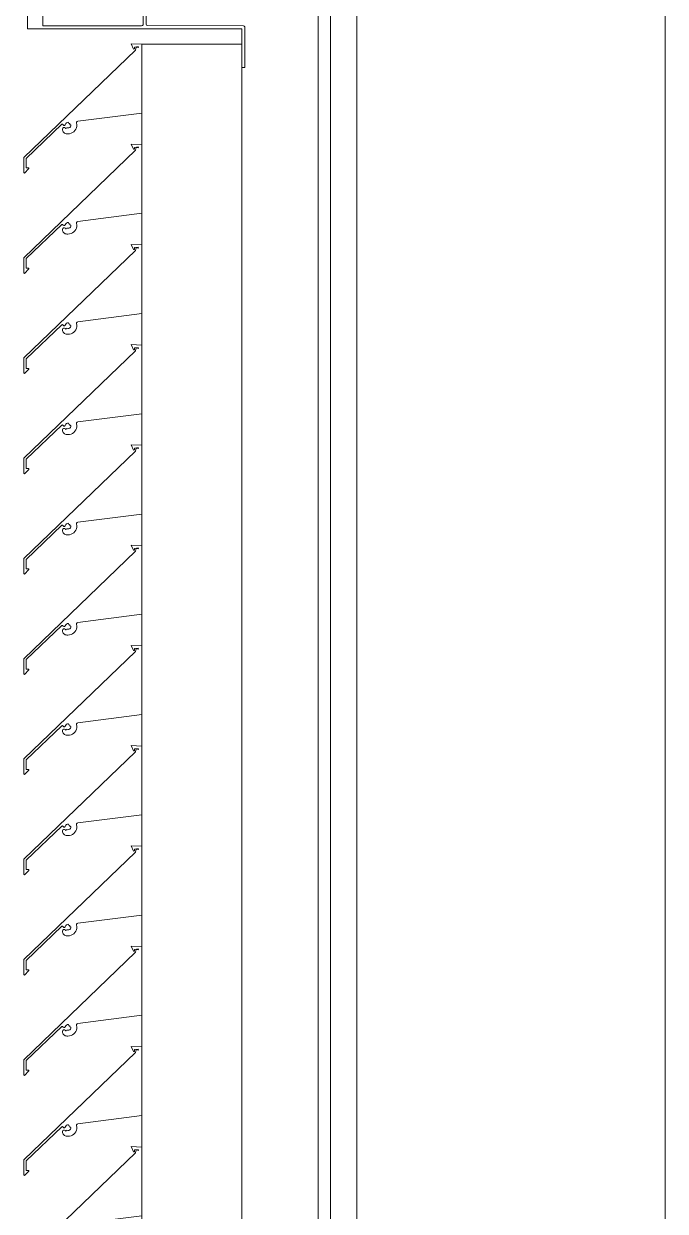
# Model space of a CAD drawing. Header units: millimetres. Extents: x -220592 to 404889, y -217665 to 38245.
# Drawn here: x -806.58 to -802.42, y -1219.38 to -1211.68 of the extents above; entities that cross this region are included whole.
import ezdxf

# ---------------------------------------------------------------- set-up
doc = ezdxf.new("R2010")
doc.units = ezdxf.units.MM
doc.linetypes.add('XKITLINE00', pattern=[0])
doc.layers.add('Part', color=7, linetype='Continuous', lineweight=0)

# ---------------------------------------------------------------- blocks, each defined once
blk = doc.blocks.new('*A15047')
at = {"layer": 'Part', "color": 7, "linetype": 'XKITLINE00', "lineweight": 0}
for p, q in [((8.69, 356.643483), (8.69, 102.780027)), ((6.69, 102.780027), (6.69, 273.099959))]:
    blk.add_line(p, q, dxfattribs=at)
blk = doc.blocks.new('*A15370')
at = {"layer": 'Part', "color": 7, "linetype": 'XKITLINE00', "lineweight": 0}
for p, q in [((6.439864, 211.65), (6.439864, 184.15)), ((6.519864, 184.15), (6.519864, 211.65))]:
    blk.add_line(p, q, dxfattribs=at)
blk = doc.blocks.new('*A15372')
at = {"layer": 'Part', "color": 7, "linetype": 'XKITLINE00', "lineweight": 0}
for p, q in [((5.944368, 198.365225), (5.944412, 198.615225)), ((5.944412, 198.615225), (5.964412, 198.615222)), ((5.964412, 198.615222), (5.964367, 198.355222)), ((4.555113, 198.271641), (4.554368, 198.365468)), ((4.554368, 198.365468), (5.944368, 198.365225)), ((4.654365, 198.34545), (4.654353, 198.27545)), ((5.298192, 198.344577), (4.654365, 198.34545)), ((5.302679, 198.340893), (5.298192, 198.344577)), ((5.304363, 198.335337), (5.302679, 198.340893)), ((5.325125, 198.33916), (5.324363, 198.335333)), ((5.328809, 198.343647), (5.325125, 198.33916)), ((5.334365, 198.345332), (5.328809, 198.343647)), ((5.958192, 198.345984), (5.334365, 198.345332)), ((5.96268, 198.349666), (5.958192, 198.345984)), ((5.964367, 198.355222), (5.96268, 198.349666)), ((4.558796, 198.267152), (4.555113, 198.271641)), ((4.564351, 198.265466), (4.558796, 198.267152)), ((4.648178, 198.266213), (4.564351, 198.265466)), ((4.652666, 198.269895), (4.648178, 198.266213)), ((4.654353, 198.27545), (4.652666, 198.269895)), ((5.303437, 197.39151), (5.304363, 198.335337)), ((5.324363, 198.335333), (5.324199, 197.395333)), ((4.554194, 197.365468), (4.55421, 197.455468)), ((4.55421, 197.455468), (4.555896, 197.461023)), ((4.555896, 197.461023), (4.560384, 197.464706)), ((4.560384, 197.464706), (4.644211, 197.465452)), ((4.644211, 197.465452), (4.649767, 197.463766)), ((4.649767, 197.463766), (4.653449, 197.459277)), ((4.653449, 197.459277), (4.654197, 197.38545)), ((5.944194, 197.365225), (4.554194, 197.365468)), ((4.654197, 197.38545), (5.294197, 197.385339)), ((5.294197, 197.385339), (5.299753, 197.387023)), ((5.299753, 197.387023), (5.303437, 197.39151)), ((5.324199, 197.395333), (5.325883, 197.389777)), ((5.325883, 197.389777), (5.330371, 197.386094)), ((5.330371, 197.386094), (5.954197, 197.385223)), ((5.94415, 197.115225), (5.944194, 197.365225)), ((5.954197, 197.385223), (5.959753, 197.383537)), ((5.959753, 197.383537), (5.963435, 197.379049)), ((5.963435, 197.379049), (5.96415, 197.115222)), ((5.96415, 197.115222), (5.94415, 197.115225))]:
    blk.add_line(p, q, dxfattribs=at)
blk = doc.blocks.new('*A15374')
at = {"layer": 'Part', "color": 7, "linetype": 'XKITLINE00', "lineweight": 0}
for p, q in [((5.294582, 197.26533), (5.227201, 197.26794)), ((5.227201, 197.26794), (5.242736, 197.234453)), ((5.255094, 197.227984), (4.529972, 196.531738)), ((5.242736, 197.234453), (5.247859, 197.234865)), ((5.247859, 197.234865), (5.247988, 197.247056)), ((5.247988, 197.247056), (5.272971, 197.250196)), ((5.257991, 197.246527), (5.255094, 197.227984)), ((5.275007, 197.243623), (5.257991, 197.246527)), ((5.272971, 197.250196), (5.275007, 197.243623)), ((4.880888, 196.766618), (5.294696, 196.819622)), ((4.545007, 196.525371), (4.776023, 196.746774)), ((4.776023, 196.746774), (4.781182, 196.747866)), ((4.78333, 196.721956), (4.78069, 196.716482)), ((4.781182, 196.747866), (4.784837, 196.743239)), ((4.788474, 196.725193), (4.78333, 196.721956)), ((4.784837, 196.743239), (4.789301, 196.739385)), ((4.794552, 196.725205), (4.788474, 196.725193)), ((4.789301, 196.739385), (4.795195, 196.739591)), ((4.799708, 196.721987), (4.794552, 196.725205)), ((4.795195, 196.739591), (4.799378, 196.743748)), ((4.799378, 196.743748), (4.802492, 196.751322)), ((4.80265, 196.716515), (4.799708, 196.721987)), ((4.802492, 196.751322), (4.807159, 196.756108)), ((4.80468, 196.721496), (4.80265, 196.716515)), ((4.809491, 196.723903), (4.80468, 196.721496)), ((4.807159, 196.756108), (4.813235, 196.758898)), ((4.815409, 196.722998), (4.809491, 196.723903)), ((4.813235, 196.758898), (4.819907, 196.75932)), ((4.821909, 196.723342), (4.815409, 196.722998)), ((4.819907, 196.75932), (4.822229, 196.75193)), ((4.827877, 196.72594), (4.821909, 196.723342)), ((4.822229, 196.75193), (4.829394, 196.750986)), ((4.832559, 196.730462), (4.827877, 196.72594)), ((4.829394, 196.750986), (4.828225, 196.743926)), ((4.828225, 196.743926), (4.83593, 196.74282)), ((4.835361, 196.736336), (4.832559, 196.730462)), ((4.83593, 196.74282), (4.835361, 196.736336)), ((4.867327, 196.714555), (4.871325, 196.723985)), ((4.871325, 196.723985), (4.873548, 196.733984)), ((4.872437, 196.754354), (4.872676, 196.759876)), ((4.873923, 196.74422), (4.872437, 196.754354)), ((4.872676, 196.759876), (4.875813, 196.764428)), ((4.873548, 196.733984), (4.873923, 196.74422)), ((4.875813, 196.764428), (4.880888, 196.766618)), ((4.78069, 196.716482), (4.781186, 196.708712)), ((4.781186, 196.708712), (4.782921, 196.703216)), ((4.782921, 196.703216), (4.785675, 196.698153)), ((4.785675, 196.698153), (4.789347, 196.69371)), ((4.789347, 196.69371), (4.7938, 196.690052)), ((4.7938, 196.690052), (4.79887, 196.687312)), ((4.79887, 196.687312), (4.804371, 196.685593)), ((4.804371, 196.685593), (4.810099, 196.684957)), ((4.810099, 196.684957), (4.816898, 196.684859)), ((4.816898, 196.684859), (4.827111, 196.685644)), ((4.827111, 196.685644), (4.837012, 196.688267)), ((4.837012, 196.688267), (4.846275, 196.69264)), ((4.846275, 196.69264), (4.854591, 196.698618)), ((4.854591, 196.698618), (4.861687, 196.706005)), ((4.861687, 196.706005), (4.867327, 196.714555)), ((4.529972, 196.531738), (4.530525, 196.432587)), ((4.54535, 196.464025), (4.545007, 196.525371)), ((4.530525, 196.432587), (4.535206, 196.430119)), ((4.535206, 196.430119), (4.563855, 196.459007)), ((4.56277, 196.463928), (4.54535, 196.464025)), ((4.563855, 196.459007), (4.56277, 196.463928))]:
    blk.add_line(p, q, dxfattribs=at)
blk = doc.blocks.new('*A15397')
at = {"layer": 'Part', "color": 7, "linetype": 'XKITLINE00', "lineweight": 0}
for p, q in [((5.255094, 196.577984), (4.529972, 195.881738)), ((5.294696, 196.615326), (5.227201, 196.61794)), ((5.227201, 196.61794), (5.242736, 196.584453)), ((5.242736, 196.584453), (5.247859, 196.584865)), ((5.247859, 196.584865), (5.247988, 196.597056)), ((5.247988, 196.597056), (5.272971, 196.600196)), ((5.257991, 196.596527), (5.255094, 196.577984)), ((5.275007, 196.593623), (5.257991, 196.596527)), ((5.272971, 196.600196), (5.275007, 196.593623)), ((4.802492, 196.101322), (4.807159, 196.106108)), ((4.807159, 196.106108), (4.813235, 196.108898)), ((4.813235, 196.108898), (4.819907, 196.10932)), ((4.819907, 196.10932), (4.822229, 196.10193)), ((4.872437, 196.104354), (4.872676, 196.109876)), ((4.873923, 196.09422), (4.872437, 196.104354)), ((4.872676, 196.109876), (4.875813, 196.114428)), ((4.875813, 196.114428), (4.880888, 196.116618)), ((4.880888, 196.116618), (5.294696, 196.169622)), ((4.545007, 195.875371), (4.776023, 196.096774)), ((4.776023, 196.096774), (4.781182, 196.097866)), ((4.78333, 196.071956), (4.78069, 196.066482)), ((4.78069, 196.066482), (4.781186, 196.058712)), ((4.781182, 196.097866), (4.784837, 196.093239)), ((4.781186, 196.058712), (4.782921, 196.053216)), ((4.782921, 196.053216), (4.785675, 196.048153)), ((4.788474, 196.075193), (4.78333, 196.071956)), ((4.784837, 196.093239), (4.789301, 196.089385)), ((4.785675, 196.048153), (4.789347, 196.04371)), ((4.794552, 196.075205), (4.788474, 196.075193)), ((4.789301, 196.089385), (4.795195, 196.089591)), ((4.789347, 196.04371), (4.7938, 196.040052)), ((4.7938, 196.040052), (4.79887, 196.037312)), ((4.799708, 196.071987), (4.794552, 196.075205)), ((4.795195, 196.089591), (4.799378, 196.093748)), ((4.79887, 196.037312), (4.804371, 196.035593)), ((4.799378, 196.093748), (4.802492, 196.101322)), ((4.80265, 196.066515), (4.799708, 196.071987)), ((4.80468, 196.071496), (4.80265, 196.066515)), ((4.804371, 196.035593), (4.810099, 196.034957)), ((4.809491, 196.073903), (4.80468, 196.071496)), ((4.815409, 196.072998), (4.809491, 196.073903)), ((4.810099, 196.034957), (4.816898, 196.034859)), ((4.821909, 196.073342), (4.815409, 196.072998)), ((4.816898, 196.034859), (4.827111, 196.035644)), ((4.827877, 196.07594), (4.821909, 196.073342)), ((4.822229, 196.10193), (4.829394, 196.100986)), ((4.827111, 196.035644), (4.837012, 196.038267)), ((4.832559, 196.080462), (4.827877, 196.07594)), ((4.829394, 196.100986), (4.828225, 196.093926)), ((4.828225, 196.093926), (4.83593, 196.09282)), ((4.835361, 196.086336), (4.832559, 196.080462)), ((4.83593, 196.09282), (4.835361, 196.086336)), ((4.837012, 196.038267), (4.846275, 196.04264)), ((4.846275, 196.04264), (4.854591, 196.048618)), ((4.854591, 196.048618), (4.861687, 196.056005)), ((4.861687, 196.056005), (4.867327, 196.064555)), ((4.867327, 196.064555), (4.871325, 196.073985)), ((4.871325, 196.073985), (4.873548, 196.083984)), ((4.873548, 196.083984), (4.873923, 196.09422)), ((4.529972, 195.881738), (4.530525, 195.782587)), ((4.54535, 195.814025), (4.545007, 195.875371)), ((4.535206, 195.780119), (4.563855, 195.809007)), ((4.56277, 195.813928), (4.54535, 195.814025)), ((4.563855, 195.809007), (4.56277, 195.813928)), ((4.530525, 195.782587), (4.535206, 195.780119))]:
    blk.add_line(p, q, dxfattribs=at)
blk = doc.blocks.new('*A15398')
at = {"layer": 'Part', "color": 7, "linetype": 'XKITLINE00', "lineweight": 0}
for p, q in [((5.294696, 195.965326), (5.227201, 195.96794)), ((5.227201, 195.96794), (5.242736, 195.934453)), ((5.247988, 195.947056), (5.272971, 195.950196)), ((5.272971, 195.950196), (5.275007, 195.943623)), ((5.255094, 195.927984), (4.529972, 195.231738)), ((5.242736, 195.934453), (5.247859, 195.934865)), ((5.247859, 195.934865), (5.247988, 195.947056)), ((5.257991, 195.946527), (5.255094, 195.927984)), ((5.275007, 195.943623), (5.257991, 195.946527)), ((4.880888, 195.466618), (5.294696, 195.519622)), ((4.545007, 195.225371), (4.776023, 195.446774)), ((4.776023, 195.446774), (4.781182, 195.447866)), ((4.78333, 195.421956), (4.78069, 195.416482)), ((4.78069, 195.416482), (4.781186, 195.408712)), ((4.781182, 195.447866), (4.784837, 195.443239)), ((4.788474, 195.425193), (4.78333, 195.421956)), ((4.784837, 195.443239), (4.789301, 195.439385)), ((4.794552, 195.425205), (4.788474, 195.425193)), ((4.789301, 195.439385), (4.795195, 195.439591)), ((4.799708, 195.421987), (4.794552, 195.425205)), ((4.795195, 195.439591), (4.799378, 195.443748)), ((4.799378, 195.443748), (4.802492, 195.451322)), ((4.80265, 195.416515), (4.799708, 195.421987)), ((4.802492, 195.451322), (4.807159, 195.456108)), ((4.80468, 195.421496), (4.80265, 195.416515)), ((4.809491, 195.423903), (4.80468, 195.421496)), ((4.807159, 195.456108), (4.813235, 195.458898)), ((4.815409, 195.422998), (4.809491, 195.423903)), ((4.813235, 195.458898), (4.819907, 195.45932)), ((4.821909, 195.423342), (4.815409, 195.422998)), ((4.819907, 195.45932), (4.822229, 195.45193)), ((4.827877, 195.42594), (4.821909, 195.423342)), ((4.822229, 195.45193), (4.829394, 195.450986)), ((4.832559, 195.430462), (4.827877, 195.42594)), ((4.829394, 195.450986), (4.828225, 195.443926)), ((4.828225, 195.443926), (4.83593, 195.44282)), ((4.835361, 195.436336), (4.832559, 195.430462)), ((4.83593, 195.44282), (4.835361, 195.436336)), ((4.861687, 195.406005), (4.867327, 195.414555)), ((4.867327, 195.414555), (4.871325, 195.423985)), ((4.871325, 195.423985), (4.873548, 195.433984)), ((4.872437, 195.454354), (4.872676, 195.459876)), ((4.873923, 195.44422), (4.872437, 195.454354)), ((4.872676, 195.459876), (4.875813, 195.464428)), ((4.873548, 195.433984), (4.873923, 195.44422)), ((4.875813, 195.464428), (4.880888, 195.466618)), ((4.781186, 195.408712), (4.782921, 195.403216)), ((4.782921, 195.403216), (4.785675, 195.398153)), ((4.785675, 195.398153), (4.789347, 195.39371)), ((4.789347, 195.39371), (4.7938, 195.390052)), ((4.7938, 195.390052), (4.79887, 195.387312)), ((4.79887, 195.387312), (4.804371, 195.385593)), ((4.804371, 195.385593), (4.810099, 195.384957)), ((4.810099, 195.384957), (4.816898, 195.384859)), ((4.816898, 195.384859), (4.827111, 195.385644)), ((4.827111, 195.385644), (4.837012, 195.388267)), ((4.837012, 195.388267), (4.846275, 195.39264)), ((4.846275, 195.39264), (4.854591, 195.398618)), ((4.854591, 195.398618), (4.861687, 195.406005)), ((4.529972, 195.231738), (4.530525, 195.132587)), ((4.54535, 195.164025), (4.545007, 195.225371)), ((4.530525, 195.132587), (4.535206, 195.130119)), ((4.535206, 195.130119), (4.563855, 195.159007)), ((4.56277, 195.163928), (4.54535, 195.164025)), ((4.563855, 195.159007), (4.56277, 195.163928))]:
    blk.add_line(p, q, dxfattribs=at)
blk = doc.blocks.new('*A15487')
at = {"layer": 'Part', "color": 7, "linetype": 'XKITLINE00', "lineweight": 0}
for p, q in [((5.294696, 197.26533), (5.944696, 197.26533)), ((5.294696, 197.26533), (5.294696, 183.465444)), ((5.944696, 197.26533), (5.944696, 183.465444))]:
    blk.add_line(p, q, dxfattribs=at)
blk = doc.blocks.new('*A15488')
at = {"layer": 'Part', "color": 7, "linetype": 'XKITLINE00', "lineweight": 0}
for p, q in [((5.255094, 195.277984), (4.529972, 194.581738)), ((5.294696, 195.315326), (5.227201, 195.31794)), ((5.227201, 195.31794), (5.242736, 195.284453)), ((5.242736, 195.284453), (5.247859, 195.284865)), ((5.247859, 195.284865), (5.247988, 195.297056)), ((5.247988, 195.297056), (5.272971, 195.300196)), ((5.257991, 195.296527), (5.255094, 195.277984)), ((5.275007, 195.293623), (5.257991, 195.296527)), ((5.272971, 195.300196), (5.275007, 195.293623)), ((4.545007, 194.575371), (4.776023, 194.796774)), ((4.776023, 194.796774), (4.781182, 194.797866)), ((4.781182, 194.797866), (4.784837, 194.793239)), ((4.799378, 194.793748), (4.802492, 194.801322)), ((4.802492, 194.801322), (4.807159, 194.806108)), ((4.807159, 194.806108), (4.813235, 194.808898)), ((4.813235, 194.808898), (4.819907, 194.80932)), ((4.819907, 194.80932), (4.822229, 194.80193)), ((4.822229, 194.80193), (4.829394, 194.800986)), ((4.829394, 194.800986), (4.828225, 194.793926)), ((4.872437, 194.804354), (4.872676, 194.809876)), ((4.873923, 194.79422), (4.872437, 194.804354)), ((4.872676, 194.809876), (4.875813, 194.814428)), ((4.875813, 194.814428), (4.880888, 194.816618)), ((4.880888, 194.816618), (5.294696, 194.869622)), ((4.78333, 194.771956), (4.78069, 194.766482)), ((4.78069, 194.766482), (4.781186, 194.758712)), ((4.781186, 194.758712), (4.782921, 194.753216)), ((4.782921, 194.753216), (4.785675, 194.748153)), ((4.788474, 194.775193), (4.78333, 194.771956)), ((4.784837, 194.793239), (4.789301, 194.789385)), ((4.785675, 194.748153), (4.789347, 194.74371)), ((4.794552, 194.775205), (4.788474, 194.775193)), ((4.789301, 194.789385), (4.795195, 194.789591)), ((4.789347, 194.74371), (4.7938, 194.740052)), ((4.7938, 194.740052), (4.79887, 194.737312)), ((4.799708, 194.771987), (4.794552, 194.775205)), ((4.795195, 194.789591), (4.799378, 194.793748)), ((4.79887, 194.737312), (4.804371, 194.735593)), ((4.80265, 194.766515), (4.799708, 194.771987)), ((4.80468, 194.771496), (4.80265, 194.766515)), ((4.804371, 194.735593), (4.810099, 194.734957)), ((4.809491, 194.773903), (4.80468, 194.771496)), ((4.815409, 194.772998), (4.809491, 194.773903)), ((4.810099, 194.734957), (4.816898, 194.734859)), ((4.821909, 194.773342), (4.815409, 194.772998)), ((4.816898, 194.734859), (4.827111, 194.735644)), ((4.827877, 194.77594), (4.821909, 194.773342)), ((4.827111, 194.735644), (4.837012, 194.738267)), ((4.832559, 194.780462), (4.827877, 194.77594)), ((4.828225, 194.793926), (4.83593, 194.79282)), ((4.835361, 194.786336), (4.832559, 194.780462)), ((4.83593, 194.79282), (4.835361, 194.786336)), ((4.837012, 194.738267), (4.846275, 194.74264)), ((4.846275, 194.74264), (4.854591, 194.748618)), ((4.854591, 194.748618), (4.861687, 194.756005)), ((4.861687, 194.756005), (4.867327, 194.764555)), ((4.867327, 194.764555), (4.871325, 194.773985)), ((4.871325, 194.773985), (4.873548, 194.783984)), ((4.873548, 194.783984), (4.873923, 194.79422)), ((4.529972, 194.581738), (4.530525, 194.482587)), ((4.54535, 194.514025), (4.545007, 194.575371)), ((4.535206, 194.480119), (4.563855, 194.509007)), ((4.56277, 194.513928), (4.54535, 194.514025)), ((4.563855, 194.509007), (4.56277, 194.513928)), ((4.530525, 194.482587), (4.535206, 194.480119))]:
    blk.add_line(p, q, dxfattribs=at)
blk = doc.blocks.new('*A15489')
at = {"layer": 'Part', "color": 7, "linetype": 'XKITLINE00', "lineweight": 0}
for p, q in [((5.294696, 194.665326), (5.227201, 194.66794)), ((5.227201, 194.66794), (5.242736, 194.634453)), ((5.247859, 194.634865), (5.247988, 194.647056)), ((5.247988, 194.647056), (5.272971, 194.650196)), ((5.257991, 194.646527), (5.255094, 194.627984)), ((5.275007, 194.643623), (5.257991, 194.646527)), ((5.272971, 194.650196), (5.275007, 194.643623)), ((5.255094, 194.627984), (4.529972, 193.931738)), ((5.242736, 194.634453), (5.247859, 194.634865)), ((4.880888, 194.166618), (5.294696, 194.219622)), ((4.545007, 193.925371), (4.776023, 194.146774)), ((4.776023, 194.146774), (4.781182, 194.147866)), ((4.78333, 194.121956), (4.78069, 194.116482)), ((4.78069, 194.116482), (4.781186, 194.108712)), ((4.781182, 194.147866), (4.784837, 194.143239)), ((4.781186, 194.108712), (4.782921, 194.103216)), ((4.782921, 194.103216), (4.785675, 194.098153)), ((4.788474, 194.125193), (4.78333, 194.121956)), ((4.784837, 194.143239), (4.789301, 194.139385)), ((4.794552, 194.125205), (4.788474, 194.125193)), ((4.789301, 194.139385), (4.795195, 194.139591)), ((4.799708, 194.121987), (4.794552, 194.125205)), ((4.795195, 194.139591), (4.799378, 194.143748)), ((4.799378, 194.143748), (4.802492, 194.151322)), ((4.80265, 194.116515), (4.799708, 194.121987)), ((4.802492, 194.151322), (4.807159, 194.156108)), ((4.80468, 194.121496), (4.80265, 194.116515)), ((4.809491, 194.123903), (4.80468, 194.121496)), ((4.807159, 194.156108), (4.813235, 194.158898)), ((4.815409, 194.122998), (4.809491, 194.123903)), ((4.813235, 194.158898), (4.819907, 194.15932)), ((4.821909, 194.123342), (4.815409, 194.122998)), ((4.819907, 194.15932), (4.822229, 194.15193)), ((4.827877, 194.12594), (4.821909, 194.123342)), ((4.822229, 194.15193), (4.829394, 194.150986)), ((4.832559, 194.130462), (4.827877, 194.12594)), ((4.829394, 194.150986), (4.828225, 194.143926)), ((4.828225, 194.143926), (4.83593, 194.14282)), ((4.835361, 194.136336), (4.832559, 194.130462)), ((4.83593, 194.14282), (4.835361, 194.136336)), ((4.854591, 194.098618), (4.861687, 194.106005)), ((4.861687, 194.106005), (4.867327, 194.114555)), ((4.867327, 194.114555), (4.871325, 194.123985)), ((4.871325, 194.123985), (4.873548, 194.133984)), ((4.872437, 194.154354), (4.872676, 194.159876)), ((4.873923, 194.14422), (4.872437, 194.154354)), ((4.872676, 194.159876), (4.875813, 194.164428)), ((4.873548, 194.133984), (4.873923, 194.14422)), ((4.875813, 194.164428), (4.880888, 194.166618)), ((4.785675, 194.098153), (4.789347, 194.09371)), ((4.789347, 194.09371), (4.7938, 194.090052)), ((4.7938, 194.090052), (4.79887, 194.087312)), ((4.79887, 194.087312), (4.804371, 194.085593)), ((4.804371, 194.085593), (4.810099, 194.084957)), ((4.810099, 194.084957), (4.816898, 194.084859)), ((4.816898, 194.084859), (4.827111, 194.085644)), ((4.827111, 194.085644), (4.837012, 194.088267)), ((4.837012, 194.088267), (4.846275, 194.09264)), ((4.846275, 194.09264), (4.854591, 194.098618)), ((4.529972, 193.931738), (4.530525, 193.832587)), ((4.54535, 193.864025), (4.545007, 193.925371)), ((4.530525, 193.832587), (4.535206, 193.830119)), ((4.535206, 193.830119), (4.563855, 193.859007)), ((4.56277, 193.863928), (4.54535, 193.864025)), ((4.563855, 193.859007), (4.56277, 193.863928))]:
    blk.add_line(p, q, dxfattribs=at)
blk = doc.blocks.new('*A15490')
at = {"layer": 'Part', "color": 7, "linetype": 'XKITLINE00', "lineweight": 0}
for p, q in [((5.255094, 193.977984), (4.529972, 193.281738)), ((5.294696, 194.015326), (5.227201, 194.01794)), ((5.227201, 194.01794), (5.242736, 193.984453)), ((5.242736, 193.984453), (5.247859, 193.984865)), ((5.247859, 193.984865), (5.247988, 193.997056)), ((5.247988, 193.997056), (5.272971, 194.000196)), ((5.257991, 193.996527), (5.255094, 193.977984)), ((5.275007, 193.993623), (5.257991, 193.996527)), ((5.272971, 194.000196), (5.275007, 193.993623)), ((4.880888, 193.516618), (5.294696, 193.569622)), ((4.545007, 193.275371), (4.776023, 193.496774)), ((4.776023, 193.496774), (4.781182, 193.497866)), ((4.781182, 193.497866), (4.784837, 193.493239)), ((4.784837, 193.493239), (4.789301, 193.489385)), ((4.789301, 193.489385), (4.795195, 193.489591)), ((4.795195, 193.489591), (4.799378, 193.493748)), ((4.799378, 193.493748), (4.802492, 193.501322)), ((4.802492, 193.501322), (4.807159, 193.506108)), ((4.807159, 193.506108), (4.813235, 193.508898)), ((4.813235, 193.508898), (4.819907, 193.50932)), ((4.819907, 193.50932), (4.822229, 193.50193)), ((4.822229, 193.50193), (4.829394, 193.500986)), ((4.829394, 193.500986), (4.828225, 193.493926)), ((4.828225, 193.493926), (4.83593, 193.49282)), ((4.835361, 193.486336), (4.832559, 193.480462)), ((4.83593, 193.49282), (4.835361, 193.486336)), ((4.872437, 193.504354), (4.872676, 193.509876)), ((4.873923, 193.49422), (4.872437, 193.504354)), ((4.872676, 193.509876), (4.875813, 193.514428)), ((4.873548, 193.483984), (4.873923, 193.49422)), ((4.875813, 193.514428), (4.880888, 193.516618)), ((4.78333, 193.471956), (4.78069, 193.466482)), ((4.78069, 193.466482), (4.781186, 193.458712)), ((4.781186, 193.458712), (4.782921, 193.453216)), ((4.782921, 193.453216), (4.785675, 193.448153)), ((4.788474, 193.475193), (4.78333, 193.471956)), ((4.785675, 193.448153), (4.789347, 193.44371)), ((4.794552, 193.475205), (4.788474, 193.475193)), ((4.789347, 193.44371), (4.7938, 193.440052)), ((4.7938, 193.440052), (4.79887, 193.437312)), ((4.799708, 193.471987), (4.794552, 193.475205)), ((4.79887, 193.437312), (4.804371, 193.435593)), ((4.80265, 193.466515), (4.799708, 193.471987)), ((4.80468, 193.471496), (4.80265, 193.466515)), ((4.804371, 193.435593), (4.810099, 193.434957)), ((4.809491, 193.473903), (4.80468, 193.471496)), ((4.815409, 193.472998), (4.809491, 193.473903)), ((4.810099, 193.434957), (4.816898, 193.434859)), ((4.821909, 193.473342), (4.815409, 193.472998)), ((4.816898, 193.434859), (4.827111, 193.435644)), ((4.827877, 193.47594), (4.821909, 193.473342)), ((4.827111, 193.435644), (4.837012, 193.438267)), ((4.832559, 193.480462), (4.827877, 193.47594)), ((4.837012, 193.438267), (4.846275, 193.44264)), ((4.846275, 193.44264), (4.854591, 193.448618)), ((4.854591, 193.448618), (4.861687, 193.456005)), ((4.861687, 193.456005), (4.867327, 193.464555)), ((4.867327, 193.464555), (4.871325, 193.473985)), ((4.871325, 193.473985), (4.873548, 193.483984)), ((4.529972, 193.281738), (4.530525, 193.182587)), ((4.54535, 193.214025), (4.545007, 193.275371)), ((4.530525, 193.182587), (4.535206, 193.180119)), ((4.535206, 193.180119), (4.563855, 193.209007)), ((4.56277, 193.213928), (4.54535, 193.214025)), ((4.563855, 193.209007), (4.56277, 193.213928))]:
    blk.add_line(p, q, dxfattribs=at)
blk = doc.blocks.new('*A15491')
at = {"layer": 'Part', "color": 7, "linetype": 'XKITLINE00', "lineweight": 0}
for p, q in [((5.294696, 193.365326), (5.227201, 193.36794)), ((5.227201, 193.36794), (5.242736, 193.334453)), ((5.242736, 193.334453), (5.247859, 193.334865)), ((5.247859, 193.334865), (5.247988, 193.347056)), ((5.247988, 193.347056), (5.272971, 193.350196)), ((5.257991, 193.346527), (5.255094, 193.327984)), ((5.275007, 193.343623), (5.257991, 193.346527)), ((5.272971, 193.350196), (5.275007, 193.343623)), ((5.255094, 193.327984), (4.529972, 192.631738)), ((4.880888, 192.866618), (5.294696, 192.919622)), ((4.545007, 192.625371), (4.776023, 192.846774)), ((4.776023, 192.846774), (4.781182, 192.847866)), ((4.78333, 192.821956), (4.78069, 192.816482)), ((4.78069, 192.816482), (4.781186, 192.808712)), ((4.781182, 192.847866), (4.784837, 192.843239)), ((4.781186, 192.808712), (4.782921, 192.803216)), ((4.782921, 192.803216), (4.785675, 192.798153)), ((4.788474, 192.825193), (4.78333, 192.821956)), ((4.784837, 192.843239), (4.789301, 192.839385)), ((4.785675, 192.798153), (4.789347, 192.79371)), ((4.794552, 192.825205), (4.788474, 192.825193)), ((4.789301, 192.839385), (4.795195, 192.839591)), ((4.789347, 192.79371), (4.7938, 192.790052)), ((4.799708, 192.821987), (4.794552, 192.825205)), ((4.795195, 192.839591), (4.799378, 192.843748)), ((4.799378, 192.843748), (4.802492, 192.851322)), ((4.80265, 192.816515), (4.799708, 192.821987)), ((4.802492, 192.851322), (4.807159, 192.856108)), ((4.80468, 192.821496), (4.80265, 192.816515)), ((4.809491, 192.823903), (4.80468, 192.821496)), ((4.807159, 192.856108), (4.813235, 192.858898)), ((4.815409, 192.822998), (4.809491, 192.823903)), ((4.813235, 192.858898), (4.819907, 192.85932)), ((4.821909, 192.823342), (4.815409, 192.822998)), ((4.819907, 192.85932), (4.822229, 192.85193)), ((4.827877, 192.82594), (4.821909, 192.823342)), ((4.822229, 192.85193), (4.829394, 192.850986)), ((4.832559, 192.830462), (4.827877, 192.82594)), ((4.829394, 192.850986), (4.828225, 192.843926)), ((4.828225, 192.843926), (4.83593, 192.84282)), ((4.835361, 192.836336), (4.832559, 192.830462)), ((4.83593, 192.84282), (4.835361, 192.836336)), ((4.846275, 192.79264), (4.854591, 192.798618)), ((4.854591, 192.798618), (4.861687, 192.806005)), ((4.861687, 192.806005), (4.867327, 192.814555)), ((4.867327, 192.814555), (4.871325, 192.823985)), ((4.871325, 192.823985), (4.873548, 192.833984)), ((4.872437, 192.854354), (4.872676, 192.859876)), ((4.873923, 192.84422), (4.872437, 192.854354)), ((4.872676, 192.859876), (4.875813, 192.864428)), ((4.873548, 192.833984), (4.873923, 192.84422)), ((4.875813, 192.864428), (4.880888, 192.866618)), ((4.7938, 192.790052), (4.79887, 192.787312)), ((4.79887, 192.787312), (4.804371, 192.785593)), ((4.804371, 192.785593), (4.810099, 192.784957)), ((4.810099, 192.784957), (4.816898, 192.784859)), ((4.816898, 192.784859), (4.827111, 192.785644)), ((4.827111, 192.785644), (4.837012, 192.788267)), ((4.837012, 192.788267), (4.846275, 192.79264)), ((4.529972, 192.631738), (4.530525, 192.532587)), ((4.54535, 192.564025), (4.545007, 192.625371)), ((4.56277, 192.563928), (4.54535, 192.564025)), ((4.563855, 192.559007), (4.56277, 192.563928)), ((4.530525, 192.532587), (4.535206, 192.530119)), ((4.535206, 192.530119), (4.563855, 192.559007))]:
    blk.add_line(p, q, dxfattribs=at)
blk = doc.blocks.new('*A15492')
at = {"layer": 'Part', "color": 7, "linetype": 'XKITLINE00', "lineweight": 0}
for p, q in [((5.294696, 192.715326), (5.227201, 192.71794)), ((5.227201, 192.71794), (5.242736, 192.684453)), ((5.255094, 192.677984), (4.529972, 191.981738)), ((5.242736, 192.684453), (5.247859, 192.684865)), ((5.247859, 192.684865), (5.247988, 192.697056)), ((5.247988, 192.697056), (5.272971, 192.700196)), ((5.257991, 192.696527), (5.255094, 192.677984)), ((5.275007, 192.693623), (5.257991, 192.696527)), ((5.272971, 192.700196), (5.275007, 192.693623)), ((4.880888, 192.216618), (5.294696, 192.269622)), ((4.545007, 191.975371), (4.776023, 192.196774)), ((4.776023, 192.196774), (4.781182, 192.197866)), ((4.781182, 192.197866), (4.784837, 192.193239)), ((4.784837, 192.193239), (4.789301, 192.189385)), ((4.789301, 192.189385), (4.795195, 192.189591)), ((4.795195, 192.189591), (4.799378, 192.193748)), ((4.799378, 192.193748), (4.802492, 192.201322)), ((4.802492, 192.201322), (4.807159, 192.206108)), ((4.807159, 192.206108), (4.813235, 192.208898)), ((4.813235, 192.208898), (4.819907, 192.20932)), ((4.819907, 192.20932), (4.822229, 192.20193)), ((4.822229, 192.20193), (4.829394, 192.200986)), ((4.832559, 192.180462), (4.827877, 192.17594)), ((4.829394, 192.200986), (4.828225, 192.193926)), ((4.828225, 192.193926), (4.83593, 192.19282)), ((4.835361, 192.186336), (4.832559, 192.180462)), ((4.83593, 192.19282), (4.835361, 192.186336)), ((4.871325, 192.173985), (4.873548, 192.183984)), ((4.872437, 192.204354), (4.872676, 192.209876)), ((4.873923, 192.19422), (4.872437, 192.204354)), ((4.872676, 192.209876), (4.875813, 192.214428)), ((4.873548, 192.183984), (4.873923, 192.19422)), ((4.875813, 192.214428), (4.880888, 192.216618)), ((4.78333, 192.171956), (4.78069, 192.166482)), ((4.78069, 192.166482), (4.781186, 192.158712)), ((4.781186, 192.158712), (4.782921, 192.153216)), ((4.782921, 192.153216), (4.785675, 192.148153)), ((4.788474, 192.175193), (4.78333, 192.171956)), ((4.785675, 192.148153), (4.789347, 192.14371)), ((4.794552, 192.175205), (4.788474, 192.175193)), ((4.789347, 192.14371), (4.7938, 192.140052)), ((4.7938, 192.140052), (4.79887, 192.137312)), ((4.799708, 192.171987), (4.794552, 192.175205)), ((4.79887, 192.137312), (4.804371, 192.135593)), ((4.80265, 192.166515), (4.799708, 192.171987)), ((4.80468, 192.171496), (4.80265, 192.166515)), ((4.804371, 192.135593), (4.810099, 192.134957)), ((4.809491, 192.173903), (4.80468, 192.171496)), ((4.815409, 192.172998), (4.809491, 192.173903)), ((4.810099, 192.134957), (4.816898, 192.134859)), ((4.821909, 192.173342), (4.815409, 192.172998)), ((4.816898, 192.134859), (4.827111, 192.135644)), ((4.827877, 192.17594), (4.821909, 192.173342)), ((4.827111, 192.135644), (4.837012, 192.138267)), ((4.837012, 192.138267), (4.846275, 192.14264)), ((4.846275, 192.14264), (4.854591, 192.148618)), ((4.854591, 192.148618), (4.861687, 192.156005)), ((4.861687, 192.156005), (4.867327, 192.164555)), ((4.867327, 192.164555), (4.871325, 192.173985)), ((4.529972, 191.981738), (4.530525, 191.882587)), ((4.54535, 191.914025), (4.545007, 191.975371)), ((4.530525, 191.882587), (4.535206, 191.880119)), ((4.535206, 191.880119), (4.563855, 191.909007)), ((4.56277, 191.913928), (4.54535, 191.914025)), ((4.563855, 191.909007), (4.56277, 191.913928))]:
    blk.add_line(p, q, dxfattribs=at)
blk = doc.blocks.new('*A15493')
at = {"layer": 'Part', "color": 7, "linetype": 'XKITLINE00', "lineweight": 0}
for p, q in [((5.255094, 192.027984), (4.529972, 191.331738)), ((5.294696, 192.065326), (5.227201, 192.06794)), ((5.227201, 192.06794), (5.242736, 192.034453)), ((5.242736, 192.034453), (5.247859, 192.034865)), ((5.247859, 192.034865), (5.247988, 192.047056)), ((5.247988, 192.047056), (5.272971, 192.050196)), ((5.257991, 192.046527), (5.255094, 192.027984)), ((5.275007, 192.043623), (5.257991, 192.046527)), ((5.272971, 192.050196), (5.275007, 192.043623)), ((4.872676, 191.559876), (4.875813, 191.564428)), ((4.875813, 191.564428), (4.880888, 191.566618)), ((4.880888, 191.566618), (5.294696, 191.619622)), ((4.545007, 191.325371), (4.776023, 191.546774)), ((4.776023, 191.546774), (4.781182, 191.547866)), ((4.78333, 191.521956), (4.78069, 191.516482)), ((4.78069, 191.516482), (4.781186, 191.508712)), ((4.781182, 191.547866), (4.784837, 191.543239)), ((4.781186, 191.508712), (4.782921, 191.503216)), ((4.782921, 191.503216), (4.785675, 191.498153)), ((4.788474, 191.525193), (4.78333, 191.521956)), ((4.784837, 191.543239), (4.789301, 191.539385)), ((4.785675, 191.498153), (4.789347, 191.49371)), ((4.794552, 191.525205), (4.788474, 191.525193)), ((4.789301, 191.539385), (4.795195, 191.539591)), ((4.789347, 191.49371), (4.7938, 191.490052)), ((4.7938, 191.490052), (4.79887, 191.487312)), ((4.799708, 191.521987), (4.794552, 191.525205)), ((4.795195, 191.539591), (4.799378, 191.543748)), ((4.79887, 191.487312), (4.804371, 191.485593)), ((4.799378, 191.543748), (4.802492, 191.551322)), ((4.80265, 191.516515), (4.799708, 191.521987)), ((4.802492, 191.551322), (4.807159, 191.556108)), ((4.80468, 191.521496), (4.80265, 191.516515)), ((4.804371, 191.485593), (4.810099, 191.484957)), ((4.809491, 191.523903), (4.80468, 191.521496)), ((4.807159, 191.556108), (4.813235, 191.558898)), ((4.815409, 191.522998), (4.809491, 191.523903)), ((4.810099, 191.484957), (4.816898, 191.484859)), ((4.813235, 191.558898), (4.819907, 191.55932)), ((4.821909, 191.523342), (4.815409, 191.522998)), ((4.816898, 191.484859), (4.827111, 191.485644)), ((4.819907, 191.55932), (4.822229, 191.55193)), ((4.827877, 191.52594), (4.821909, 191.523342)), ((4.822229, 191.55193), (4.829394, 191.550986)), ((4.827111, 191.485644), (4.837012, 191.488267)), ((4.832559, 191.530462), (4.827877, 191.52594)), ((4.829394, 191.550986), (4.828225, 191.543926)), ((4.828225, 191.543926), (4.83593, 191.54282)), ((4.835361, 191.536336), (4.832559, 191.530462)), ((4.83593, 191.54282), (4.835361, 191.536336)), ((4.837012, 191.488267), (4.846275, 191.49264)), ((4.846275, 191.49264), (4.854591, 191.498618)), ((4.854591, 191.498618), (4.861687, 191.506005)), ((4.861687, 191.506005), (4.867327, 191.514555)), ((4.867327, 191.514555), (4.871325, 191.523985)), ((4.871325, 191.523985), (4.873548, 191.533984)), ((4.872437, 191.554354), (4.872676, 191.559876)), ((4.873923, 191.54422), (4.872437, 191.554354)), ((4.873548, 191.533984), (4.873923, 191.54422)), ((4.529972, 191.331738), (4.530525, 191.232587)), ((4.535206, 191.230119), (4.563855, 191.259007)), ((4.54535, 191.264025), (4.545007, 191.325371)), ((4.56277, 191.263928), (4.54535, 191.264025)), ((4.563855, 191.259007), (4.56277, 191.263928)), ((4.530525, 191.232587), (4.535206, 191.230119))]:
    blk.add_line(p, q, dxfattribs=at)
blk = doc.blocks.new('*A15494')
at = {"layer": 'Part', "color": 7, "linetype": 'XKITLINE00', "lineweight": 0}
for p, q in [((5.294696, 191.415326), (5.227201, 191.41794)), ((5.227201, 191.41794), (5.242736, 191.384453)), ((5.255094, 191.377984), (4.529972, 190.681738)), ((5.242736, 191.384453), (5.247859, 191.384865)), ((5.247859, 191.384865), (5.247988, 191.397056)), ((5.247988, 191.397056), (5.272971, 191.400196)), ((5.257991, 191.396527), (5.255094, 191.377984)), ((5.275007, 191.393623), (5.257991, 191.396527)), ((5.272971, 191.400196), (5.275007, 191.393623)), ((4.880888, 190.916618), (5.294696, 190.969622)), ((4.545007, 190.675371), (4.776023, 190.896774)), ((4.776023, 190.896774), (4.781182, 190.897866)), ((4.78333, 190.871956), (4.78069, 190.866482)), ((4.781182, 190.897866), (4.784837, 190.893239)), ((4.788474, 190.875193), (4.78333, 190.871956)), ((4.784837, 190.893239), (4.789301, 190.889385)), ((4.794552, 190.875205), (4.788474, 190.875193)), ((4.789301, 190.889385), (4.795195, 190.889591)), ((4.799708, 190.871987), (4.794552, 190.875205)), ((4.795195, 190.889591), (4.799378, 190.893748)), ((4.799378, 190.893748), (4.802492, 190.901322)), ((4.80265, 190.866515), (4.799708, 190.871987)), ((4.802492, 190.901322), (4.807159, 190.906108)), ((4.80468, 190.871496), (4.80265, 190.866515)), ((4.809491, 190.873903), (4.80468, 190.871496)), ((4.807159, 190.906108), (4.813235, 190.908898)), ((4.815409, 190.872998), (4.809491, 190.873903)), ((4.813235, 190.908898), (4.819907, 190.90932)), ((4.821909, 190.873342), (4.815409, 190.872998)), ((4.819907, 190.90932), (4.822229, 190.90193)), ((4.827877, 190.87594), (4.821909, 190.873342)), ((4.822229, 190.90193), (4.829394, 190.900986)), ((4.832559, 190.880462), (4.827877, 190.87594)), ((4.829394, 190.900986), (4.828225, 190.893926)), ((4.828225, 190.893926), (4.83593, 190.89282)), ((4.835361, 190.886336), (4.832559, 190.880462)), ((4.83593, 190.89282), (4.835361, 190.886336)), ((4.867327, 190.864555), (4.871325, 190.873985)), ((4.871325, 190.873985), (4.873548, 190.883984)), ((4.872437, 190.904354), (4.872676, 190.909876)), ((4.873923, 190.89422), (4.872437, 190.904354)), ((4.872676, 190.909876), (4.875813, 190.914428)), ((4.873548, 190.883984), (4.873923, 190.89422)), ((4.875813, 190.914428), (4.880888, 190.916618)), ((4.78069, 190.866482), (4.781186, 190.858712)), ((4.781186, 190.858712), (4.782921, 190.853216)), ((4.782921, 190.853216), (4.785675, 190.848153)), ((4.785675, 190.848153), (4.789347, 190.84371)), ((4.789347, 190.84371), (4.7938, 190.840052)), ((4.7938, 190.840052), (4.79887, 190.837312)), ((4.79887, 190.837312), (4.804371, 190.835593)), ((4.804371, 190.835593), (4.810099, 190.834957)), ((4.810099, 190.834957), (4.816898, 190.834859)), ((4.816898, 190.834859), (4.827111, 190.835644)), ((4.827111, 190.835644), (4.837012, 190.838267)), ((4.837012, 190.838267), (4.846275, 190.84264)), ((4.846275, 190.84264), (4.854591, 190.848618)), ((4.854591, 190.848618), (4.861687, 190.856005)), ((4.861687, 190.856005), (4.867327, 190.864555)), ((4.529972, 190.681738), (4.530525, 190.582587)), ((4.54535, 190.614025), (4.545007, 190.675371)), ((4.530525, 190.582587), (4.535206, 190.580119)), ((4.535206, 190.580119), (4.563855, 190.609007)), ((4.56277, 190.613928), (4.54535, 190.614025)), ((4.563855, 190.609007), (4.56277, 190.613928))]:
    blk.add_line(p, q, dxfattribs=at)
blk = doc.blocks.new('*A15495')
at = {"layer": 'Part', "color": 7, "linetype": 'XKITLINE00', "lineweight": 0}
for p, q in [((5.255094, 190.727984), (4.529972, 190.031738)), ((5.294696, 190.765326), (5.227201, 190.76794)), ((5.227201, 190.76794), (5.242736, 190.734453)), ((5.242736, 190.734453), (5.247859, 190.734865)), ((5.247859, 190.734865), (5.247988, 190.747056)), ((5.247988, 190.747056), (5.272971, 190.750196)), ((5.257991, 190.746527), (5.255094, 190.727984)), ((5.275007, 190.743623), (5.257991, 190.746527)), ((5.272971, 190.750196), (5.275007, 190.743623)), ((4.802492, 190.251322), (4.807159, 190.256108)), ((4.807159, 190.256108), (4.813235, 190.258898)), ((4.813235, 190.258898), (4.819907, 190.25932)), ((4.819907, 190.25932), (4.822229, 190.25193)), ((4.872437, 190.254354), (4.872676, 190.259876)), ((4.873923, 190.24422), (4.872437, 190.254354)), ((4.872676, 190.259876), (4.875813, 190.264428)), ((4.875813, 190.264428), (4.880888, 190.266618)), ((4.880888, 190.266618), (5.294696, 190.319622)), ((4.545007, 190.025371), (4.776023, 190.246774)), ((4.776023, 190.246774), (4.781182, 190.247866)), ((4.78333, 190.221956), (4.78069, 190.216482)), ((4.78069, 190.216482), (4.781186, 190.208712)), ((4.781182, 190.247866), (4.784837, 190.243239)), ((4.781186, 190.208712), (4.782921, 190.203216)), ((4.782921, 190.203216), (4.785675, 190.198153)), ((4.788474, 190.225193), (4.78333, 190.221956)), ((4.784837, 190.243239), (4.789301, 190.239385)), ((4.785675, 190.198153), (4.789347, 190.19371)), ((4.794552, 190.225205), (4.788474, 190.225193)), ((4.789301, 190.239385), (4.795195, 190.239591)), ((4.789347, 190.19371), (4.7938, 190.190052)), ((4.7938, 190.190052), (4.79887, 190.187312)), ((4.799708, 190.221987), (4.794552, 190.225205)), ((4.795195, 190.239591), (4.799378, 190.243748)), ((4.79887, 190.187312), (4.804371, 190.185593)), ((4.799378, 190.243748), (4.802492, 190.251322)), ((4.80265, 190.216515), (4.799708, 190.221987)), ((4.80468, 190.221496), (4.80265, 190.216515)), ((4.804371, 190.185593), (4.810099, 190.184957)), ((4.809491, 190.223903), (4.80468, 190.221496)), ((4.815409, 190.222998), (4.809491, 190.223903)), ((4.810099, 190.184957), (4.816898, 190.184859)), ((4.821909, 190.223342), (4.815409, 190.222998)), ((4.816898, 190.184859), (4.827111, 190.185644)), ((4.827877, 190.22594), (4.821909, 190.223342)), ((4.822229, 190.25193), (4.829394, 190.250986)), ((4.827111, 190.185644), (4.837012, 190.188267)), ((4.832559, 190.230462), (4.827877, 190.22594)), ((4.829394, 190.250986), (4.828225, 190.243926)), ((4.828225, 190.243926), (4.83593, 190.24282)), ((4.835361, 190.236336), (4.832559, 190.230462)), ((4.83593, 190.24282), (4.835361, 190.236336)), ((4.837012, 190.188267), (4.846275, 190.19264)), ((4.846275, 190.19264), (4.854591, 190.198618)), ((4.854591, 190.198618), (4.861687, 190.206005)), ((4.861687, 190.206005), (4.867327, 190.214555)), ((4.867327, 190.214555), (4.871325, 190.223985)), ((4.871325, 190.223985), (4.873548, 190.233984)), ((4.873548, 190.233984), (4.873923, 190.24422)), ((4.529972, 190.031738), (4.530525, 189.932587)), ((4.54535, 189.964025), (4.545007, 190.025371)), ((4.535206, 189.930119), (4.563855, 189.959007)), ((4.56277, 189.963928), (4.54535, 189.964025)), ((4.563855, 189.959007), (4.56277, 189.963928)), ((4.530525, 189.932587), (4.535206, 189.930119))]:
    blk.add_line(p, q, dxfattribs=at)
blk = doc.blocks.new('*A15496')
at = {"layer": 'Part', "color": 7, "linetype": 'XKITLINE00', "lineweight": 0}
for p, q in [((5.294696, 190.115326), (5.227201, 190.11794)), ((5.227201, 190.11794), (5.242736, 190.084453)), ((5.247988, 190.097056), (5.272971, 190.100196)), ((5.272971, 190.100196), (5.275007, 190.093623)), ((5.255094, 190.077984), (4.529972, 189.381738)), ((5.242736, 190.084453), (5.247859, 190.084865)), ((5.247859, 190.084865), (5.247988, 190.097056)), ((5.257991, 190.096527), (5.255094, 190.077984)), ((5.275007, 190.093623), (5.257991, 190.096527)), ((4.880888, 189.616618), (5.294696, 189.669622)), ((4.545007, 189.375371), (4.776023, 189.596774)), ((4.776023, 189.596774), (4.781182, 189.597866)), ((4.78333, 189.571956), (4.78069, 189.566482)), ((4.78069, 189.566482), (4.781186, 189.558712)), ((4.781182, 189.597866), (4.784837, 189.593239)), ((4.788474, 189.575193), (4.78333, 189.571956)), ((4.784837, 189.593239), (4.789301, 189.589385)), ((4.794552, 189.575205), (4.788474, 189.575193)), ((4.789301, 189.589385), (4.795195, 189.589591)), ((4.799708, 189.571987), (4.794552, 189.575205)), ((4.795195, 189.589591), (4.799378, 189.593748)), ((4.799378, 189.593748), (4.802492, 189.601322)), ((4.80265, 189.566515), (4.799708, 189.571987)), ((4.802492, 189.601322), (4.807159, 189.606108)), ((4.80468, 189.571496), (4.80265, 189.566515)), ((4.809491, 189.573903), (4.80468, 189.571496)), ((4.807159, 189.606108), (4.813235, 189.608898)), ((4.815409, 189.572998), (4.809491, 189.573903)), ((4.813235, 189.608898), (4.819907, 189.60932)), ((4.821909, 189.573342), (4.815409, 189.572998)), ((4.819907, 189.60932), (4.822229, 189.60193)), ((4.827877, 189.57594), (4.821909, 189.573342)), ((4.822229, 189.60193), (4.829394, 189.600986)), ((4.832559, 189.580462), (4.827877, 189.57594)), ((4.829394, 189.600986), (4.828225, 189.593926)), ((4.828225, 189.593926), (4.83593, 189.59282)), ((4.835361, 189.586336), (4.832559, 189.580462)), ((4.83593, 189.59282), (4.835361, 189.586336)), ((4.861687, 189.556005), (4.867327, 189.564555)), ((4.867327, 189.564555), (4.871325, 189.573985)), ((4.871325, 189.573985), (4.873548, 189.583984)), ((4.872437, 189.604354), (4.872676, 189.609876)), ((4.873923, 189.59422), (4.872437, 189.604354)), ((4.872676, 189.609876), (4.875813, 189.614428)), ((4.873548, 189.583984), (4.873923, 189.59422)), ((4.875813, 189.614428), (4.880888, 189.616618)), ((4.781186, 189.558712), (4.782921, 189.553216)), ((4.782921, 189.553216), (4.785675, 189.548153)), ((4.785675, 189.548153), (4.789347, 189.54371)), ((4.789347, 189.54371), (4.7938, 189.540052)), ((4.7938, 189.540052), (4.79887, 189.537312)), ((4.79887, 189.537312), (4.804371, 189.535593)), ((4.804371, 189.535593), (4.810099, 189.534957)), ((4.810099, 189.534957), (4.816898, 189.534859)), ((4.816898, 189.534859), (4.827111, 189.535644)), ((4.827111, 189.535644), (4.837012, 189.538267)), ((4.837012, 189.538267), (4.846275, 189.54264)), ((4.846275, 189.54264), (4.854591, 189.548618)), ((4.854591, 189.548618), (4.861687, 189.556005)), ((4.529972, 189.381738), (4.530525, 189.282587)), ((4.54535, 189.314025), (4.545007, 189.375371)), ((4.530525, 189.282587), (4.535206, 189.280119)), ((4.535206, 189.280119), (4.563855, 189.309007)), ((4.56277, 189.313928), (4.54535, 189.314025)), ((4.563855, 189.309007), (4.56277, 189.313928))]:
    blk.add_line(p, q, dxfattribs=at)

msp = doc.modelspace()

# ---------------------------------------------------------------- block references
at = {"color": 7, "lineweight": 0}
for name in ['*A15047', '*A15370', '*A15372', '*A15374', '*A15487', '*A15397', '*A15398', '*A15488', '*A15489', '*A15490', '*A15491', '*A15492', '*A15493', '*A15494', '*A15495', '*A15496']:
    msp.add_blockref(name, (-811.109, -1409.08), dxfattribs=at)

doc.saveas('drawing.dxf')
